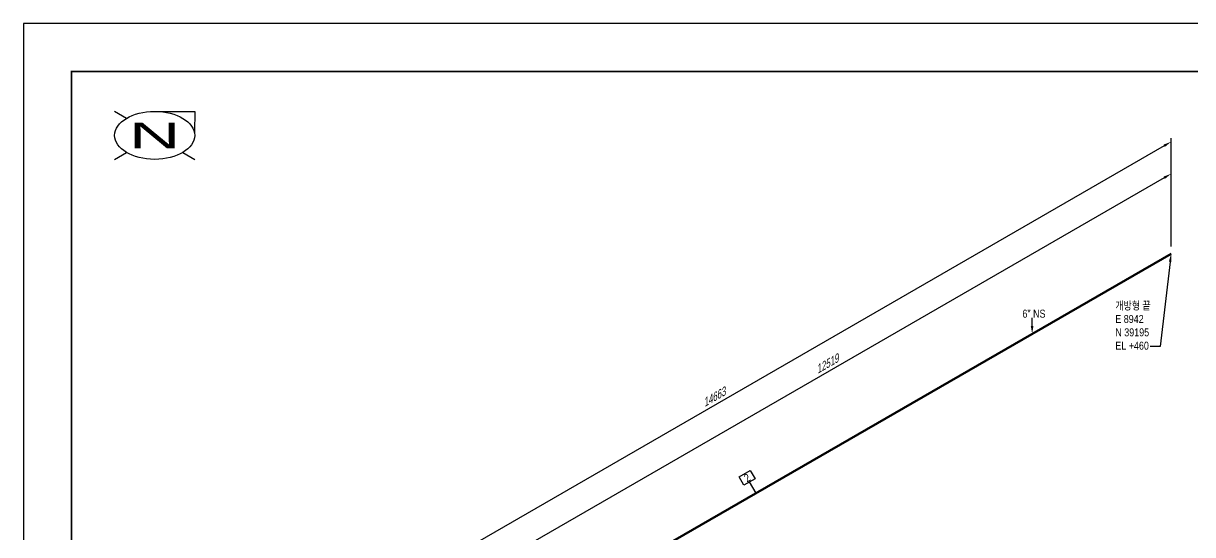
# Model space of a CAD drawing. Header units: millimetres. Extents: x 0 to 594, y 0 to 420.
# Drawn here: x 0 to 365.1, y 260.2 to 420 of the extents above; entities that cross this region are included whole.
import ezdxf
from ezdxf import colors
from ezdxf.entities.mleader import LeaderData, LeaderLine
from ezdxf.enums import TextEntityAlignment as Align
from ezdxf.math import Vec2, Vec3

# ---------------------------------------------------------------- set-up
doc = ezdxf.new("R2010")
doc.units = ezdxf.units.MM
doc.header["$LTSCALE"] = 0.25
doc.layers.add('주석', color=7, linetype='Continuous')
doc.layers.add('치수', color=1, linetype='Continuous')
doc.layers.add('파이프', color=3, linetype='Continuous', lineweight=70)
doc.styles.add('AdskIsoAnnotation', font='arial.ttf', dxfattribs={"width": 0.8, "height": 1})
doc.styles.add('AdskIsoMetric', font='arial.ttf', dxfattribs={"width": 0.8, "height": 2.5})
doc.styles.add('AdskIsoMetric30', font='arial.ttf', dxfattribs={"width": 0.8, "oblique": 29.99985, "height": 2.5})
doc.styles.get("Standard").update_dxf_attribs({"font": 'arial.ttf'})
doc.dimstyles.new('AdskIsoMetric', dxfattribs={"dimtxt": 2.5, "dimasz": 2.5, "dimexe": 1, "dimexo": 2, "dimgap": 0.8, "dimtad": 1, "dimdec": 0, "dimrnd": 1, "dimzin": 0, "dimdsep": 46, "dimtxsty": 'AdskIsoMetric', "dimcen": 0, "dimclrt": 7, "dimadec": 0, "dimazin": 0, "dimtfac": 1, "dimtdec": 0, "dimtmove": 1, "dimatfit": 3, "dimfxl": 0, "dimfrac": 2, "dimtolj": 1, "dimtzin": 0, "dimarcsym": 0})

# ---------------------------------------------------------------- blocks, each defined once
blk = doc.blocks.new('*D43')
at = {"layer": 'Defpoints', "color": 0}
for p in [(358.43, 348), (143.17, 248.72), (143.17, 223.72)]:
    blk.add_point(p, dxfattribs=at)
at = {"layer": '치수', "color": 0, "lineweight": -2}
for p, q in [((358.43, 350.31), (358.43, 374.15)), ((356.26, 371.75), (145.34, 249.97)), ((143.17, 226.03), (143.17, 249.87))]:
    blk.add_line(p, q, dxfattribs=at)
at = {"layer": '치수', "color": 0}
for points in [[(356.06, 372.11), (356.47, 371.39), (358.43, 373)], [(145.13, 250.33), (145.55, 249.61), (143.17, 248.72)]]:
    blk.add_solid(points, dxfattribs=at)
at = {"layer": '치수', "color": 7, "insert": (250.8, 313.48), "char_height": 2.5, "attachment_point": 5, "rotation": 30.0005, "style": 'AdskIsoMetric30'}
blk.add_mtext('\\A1;12519', dxfattribs=at)
blk = doc.blocks.new('*D46')
at = {"layer": 'Defpoints', "color": 0}
for p in [(358.43, 348), (72.57, 217.96), (72.57, 191.12)]:
    blk.add_point(p, dxfattribs=at)
at = {"layer": '치수', "color": 0, "lineweight": -2}
for p, q in [((358.43, 350.31), (358.43, 384.15)), ((356.27, 381.75), (74.74, 219.21)), ((72.57, 193.43), (72.57, 219.11))]:
    blk.add_line(p, q, dxfattribs=at)
at = {"layer": '치수', "color": 0}
for points in [[(356.06, 382.11), (356.47, 381.39), (358.43, 383)], [(74.53, 219.57), (74.95, 218.85), (72.57, 217.96)]]:
    blk.add_solid(points, dxfattribs=at)
at = {"layer": '치수', "color": 7, "insert": (215.5, 303.09), "char_height": 2.5, "attachment_point": 5, "rotation": 30.0005, "style": 'AdskIsoMetric30'}
blk.add_mtext('\\A1;14663', dxfattribs=at)
blk = doc.blocks.new('AnnoRect')
at = {"color": 0, "linetype": 'ByBlock', "lineweight": -2}
blk.add_wipeout([(-0.81, -0.6), (-0.81, 0.6), (0.81, 0.6), (0.81, -0.6)], dxfattribs=at)
blk.add_lwpolyline([(-0.81, -0.6), (-0.81, 0.6), (0.81, 0.6), (0.81, -0.6)], close=True, dxfattribs=at)
at = {"color": 0, "linetype": 'ByBlock', "lineweight": -2, "style": 'AdskIsoAnnotation', "width": 0.8}
blk.add_attdef('XX', text='', height=1, dxfattribs=at).set_placement((0, 0), align=Align.MIDDLE_CENTER)

msp = doc.modelspace()

# ---------------------------------------------------------------- linework, layer by layer
at = {"color": 0, "linetype": 'ByBlock', "lineweight": 25}
for p, q in [((32.161, 390.303), (28.5, 392.5)), ((42, 392.476), (53.5, 392.5)), ((53.5, 392.5), (53.388, 386)), ((28.5, 377.5), (32.161, 379.697)), ((49.839, 379.697), (53.5, 377.5))]:
    msp.add_line(p, q, dxfattribs=at)
at = {"color": 0, "linetype": 'ByBlock', "lineweight": -2}
msp.add_line((41, 385), (41, 385), dxfattribs=at)
msp.add_line((41, 385), (41, 385), dxfattribs=at)
msp.add_line((41, 385), (41, 385), dxfattribs=at)
msp.add_line((41, 385), (41, 385), dxfattribs=at)
msp.add_line((41, 385), (41, 385), dxfattribs=at)
at = {"color": 0, "linetype": 'ByBlock', "lineweight": 25}
msp.add_ellipse((41, 385), major_axis=(12.5, 0), ratio=0.6, dxfattribs=at)
at = {"layer": '파이프'}
for points in [[(358.427, 348), (272.161, 298.192)], [(272.161, 298.192), (185.894, 248.384)]]:
    msp.add_lwpolyline(points, dxfattribs=at)

# ---------------------------------------------------------------- texts
at = {"color": 0, "linetype": 'ByBlock', "lineweight": 40, "width": 2}
msp.add_text('N', height=8, dxfattribs=at).set_placement((41, 385), align=Align.MIDDLE_CENTER)
at = {"layer": '주석', "char_height": 2.5, "attachment_point": 7, "style": 'AdskIsoAnnotation'}
for s, insert in [('{\\fGulim|b0|i0|c129|p50;개방형 끝\\P}E 8942\\PN 39195\\PEL +460', (341, 318)), ('{\\Q0;6" NS}', (312, 328))]:
    msp.add_mtext(s, dxfattribs=dict(at, insert=insert))

# ---------------------------------------------------------------- dimensions: what is measured, and where the dimension line sits
at = {"layer": '치수'}
for base, p2, text, override, picture, middle in [((72.572, 217.956), (72.569, 191.12), '14663', {"dimtad": 0, "dimlfac": 44.978632, "dimtxsty": 'AdskIsoMetric30', "dimse1": 0, "dimse2": 0, "dimsd1": 0, "dimsd2": 0, "dimtmove": 1}, '*D46', (215.502, 303.095)), ((143.172, 248.718), (143.169, 223.716), '12519', {"dimtad": 0, "dimlfac": 50.366774, "dimtxsty": 'AdskIsoMetric30', "dimse1": 0, "dimse2": 0, "dimsd1": 0, "dimsd2": 0, "dimtmove": 1}, '*D43', (250.801, 313.476))]:
    dim = msp.add_linear_dim(base=base, p1=(358.427, 348), p2=p2, angle=210.0005, text=text, dimstyle='AdskIsoMetric', override=override, dxfattribs=at)
    dim.commit()
    dim.dimension.update_dxf_attribs({"geometry": picture, "text_midpoint": middle, "dimtype": 160})

# ---------------------------------------------------------------- leaders
at = {"layer": '주석'}
ml = msp.add_multileader_mtext('Standard', dxfattribs=at)
ml.set_content('')
ml.set_leader_properties()
ml.build(insert=Vec2(0, 0))
ml.multileader.update_dxf_attribs({"dogleg_length": 3.062, "arrow_head_size": 2.5})
ctx = ml.context
ctx.base_point, ctx.arrow_head_size = Vec3(351.938, 319), 2.5
notes = []
notes.append((ctx, [(0, (1, 1, 0), (355, 319), (-1, 0), 3.062, [(0, [(358.427, 348)], 0, [])])]))
ctx.mtext, ml.multileader.dxf.content_type = None, 0
ml = msp.add_multileader_mtext('Standard', dxfattribs=at)
ml.set_content('')
ml.set_leader_properties()
ml.build(insert=Vec2(0, 0))
ml.multileader.update_dxf_attribs({"dogleg_length": 0, "arrow_head_size": 2.5})
ctx = ml.context
ctx.base_point, ctx.arrow_head_size = Vec3(315.005, 328), 2.5
notes.append((ctx, [(0, (1, 1, 0), (315.005, 328), (-1, 0), 0, [(0, [(315.032, 322.945)], 0, [])])]))
ctx.mtext, ml.multileader.dxf.content_type = None, 0
ml = msp.add_multileader_mtext('Standard', dxfattribs=at)
ml.set_content('')
ml.set_leader_properties()
ml.build(insert=Vec2(0, 0))
ml.multileader.update_dxf_attribs({"dogleg_length": 0, "arrow_head_size": 0})
ctx = ml.context
ctx.base_point, ctx.arrow_head_size = Vec3(226.773, 276.714), 0
notes.append((ctx, [(0, (1, 1, 0), (226.773, 276.714), (-1, 0), 0, [(0, [(228.882, 273.204)], 0, [])])]))
ctx.mtext, ml.multileader.dxf.content_type = None, 0
for ctx, leaders in notes:
    for number, flags, end, landing, length, lines in leaders:
        leader = LeaderData()
        leader.index, (leader.has_last_leader_line, leader.has_dogleg_vector, leader.attachment_direction) = number, flags
        leader.last_leader_point, leader.dogleg_vector, leader.dogleg_length = Vec3(end), Vec3(landing), length
        for number, points, colour, breaks in lines:
            line = LeaderLine()
            line.index, line.vertices, line.color, line.breaks = number, Vec3.list(points), colors.encode_raw_color(colour), breaks
            leader.lines.append(line)
        ctx.leaders.append(leader)

# ---------------------------------------------------------------- next in the draw order: block references
ref = msp.add_blockref('AnnoRect', (226, 278), dxfattribs=dict(at, xscale=2.5, yscale=2.5, zscale=2.5, rotation=29.99901539438071))
ref.add_attrib('XX_001', '2', (225.983, 276.541), dxfattribs={"layer": '0', "color": 0, "linetype": 'ByBlock', "lineweight": -2, "height": 2.5, "rotation": 29.99902, "style": 'AdskIsoAnnotation', "width": 0.8})

# ---------------------------------------------------------------- next in the draw order: linework, layer by layer
msp.add_lwpolyline([(0, 0), (594, 0), (594, 420), (0, 420)], close=True)
at = {"const_width": 0.5}
msp.add_lwpolyline([(15, 15), (579, 15), (579, 405), (15, 405)], close=True, dxfattribs=at)

doc.saveas('drawing.dxf')
